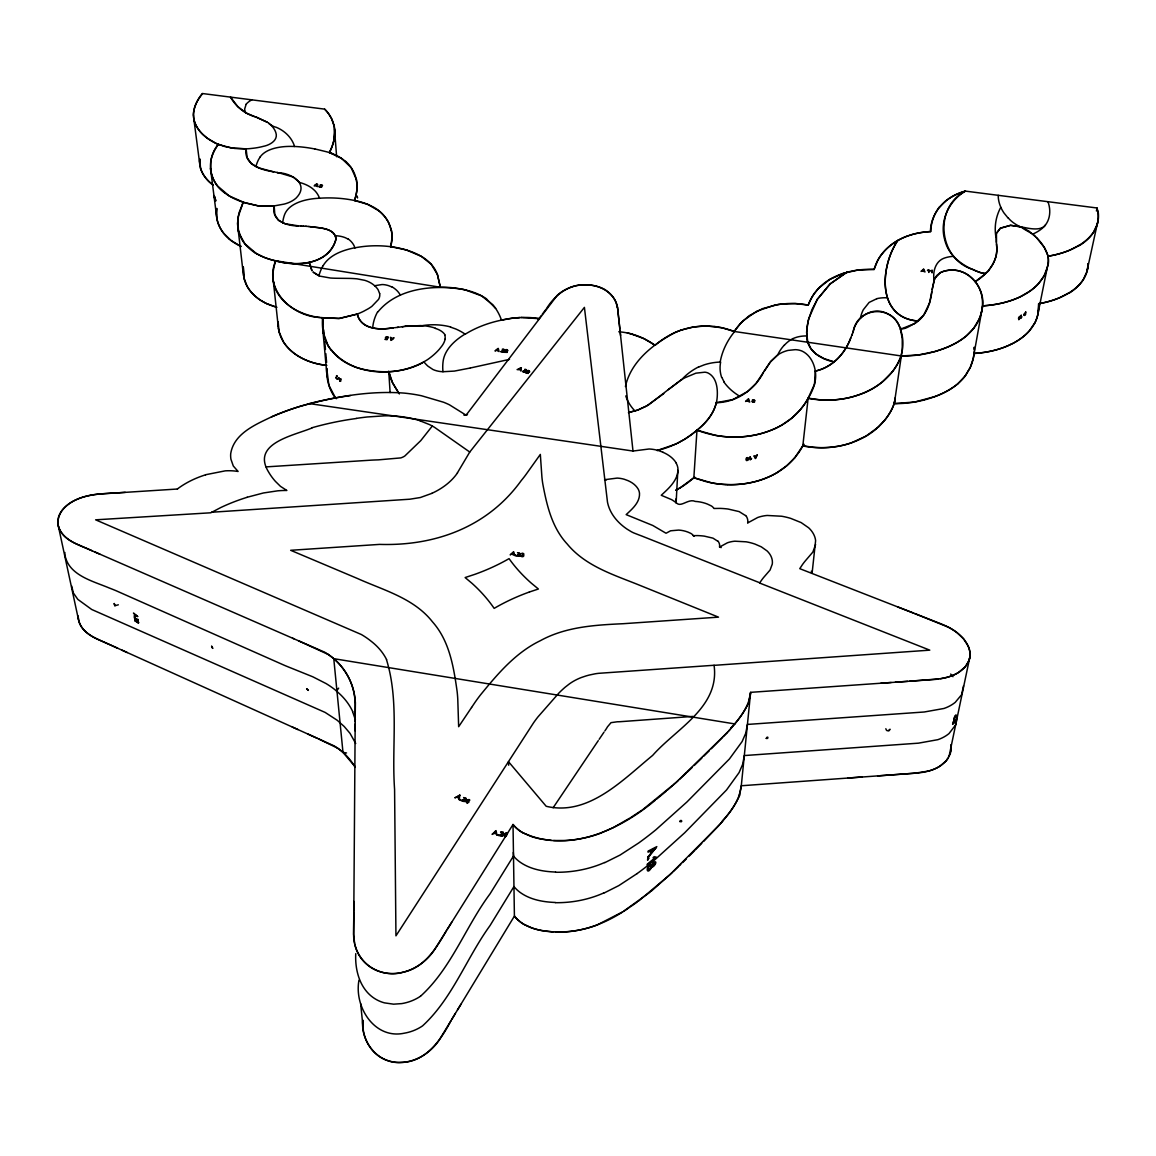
<?xml version="1.0" encoding="UTF-8"?>
<svg xmlns="http://www.w3.org/2000/svg" width="1156" height="1156" viewBox="0 0 1156 1156"><rect width="100%" height="100%" fill="white"/><g stroke="black" fill="none" stroke-linecap="round" stroke-linejoin="round"><path stroke-width="1.5" d="M138.417 622.419L134.862 620.555L138.373 623.127M353.808 911.838L353.591 934.221L354.632 943.426M355.195 721.676L355.326 702.472M78.189 615.946C78.594 634.008 98.939 639.47 112.349 645.828M353.823 910.538L353.895 901.434M355.123 730.823L355.181 723.959M355.759 953.657C354.82 970.895 360.325 990.533 376.264 999.521A34.449 29.276 -7.4 0 0 384.442 1002.859L393.604 1004.174L401.811 1003.596A41.674 35.345 -7.4 0 0 420.495 996.241M1018.407 318.276L1019.953 316.238M754.882 400.395L752.339 400.106M358.967 980.201C353.938 1006.977 374.587 1039.519 404.166 1033.218A40.995 35.114 -7.7 0 0 422.532 1025.907C452.444 998.509 466.46 958.049 490.057 925.537L513.958 886.551A37.425 30.851 0.2 0 0 519.795 892.172C529.997 899.7 542.973 902.027 555.386 902.475M212.747 648.256L211.765 646.262M676.144 502.629L677.936 468.44A26.444 18.669 2.6 0 0 676.029 462.877M812.104 573.116L815.616 540.632A31.068 22.383 6.1 0 0 808.694 527.83L801.166 522.599L790.747 518.394A55.069 39.94 5.9 0 0 781.687 516.241L767.165 515.46A31.313 22.556 5.8 0 0 757.686 517.498L747.802 522.873M314.779 148.98A90.862 56.658 -4.5 0 0 294.578 146.465C291.861 137.564 284.549 130.628 276.024 127.218C271.559 126.64 263.915 118.909 271.299 125.498A39.781 24.001 -4.9 0 1 275.764 132.391C278.683 140.281 269.738 145.136 263.351 146.35A44.26 26.516 -4.7 0 1 253.034 148.271L249.523 148.647A51.182 30.605 -4.7 0 1 246.098 148.849C243.555 164.802 261.444 170.019 273.625 171.796M909.05 235.477L911.578 234.682A63.681 40.417 7.2 0 1 930.436 231.576C930.725 211.577 946.778 195.639 965.433 191.116L1097.073 207.993A85.558 52.367 7.8 0 1 1097.738 211.114A78.637 48.104 7.9 0 1 1097.116 224.481L1093.634 231.923A77.828 47.569 7.9 0 1 1079.357 245.173M273.336 281.255C277.108 303.898 301.658 316.123 322.611 317.813L323.405 333.015L328.102 345.687M504.493 350.051C504.045 348.274 499.999 349.603 503.872 349.661M207.372 138.258L215.984 143.358L224.582 146.48L234.769 148.459L246.098 148.849L247.182 157.678L251.372 163.719L259.204 168.01L272.671 171.594M678.037 470.348C677.286 480.939 668.529 488.54 661.246 495.274L671.636 499.652A45.749 33.033 2.5 0 1 676.867 503.308C681.289 507.34 688.6 498.323 695.247 501.415A29.218 21.039 3.8 0 1 707.4 504.059L711.272 505.895A8.54 6.112 4 0 1 713.888 508.481L720.231 508.394A64.967 47.309 4.6 0 1 728.063 509.03L739.161 511.602L745.548 515.605M243.295 267.166L244.061 278.596M243.309 267.022L243.786 277.324L246.907 285.864A64.664 41.659 -4.4 0 0 260.432 300.213L262.152 301.21M965.52 375.599L970.26 367.406L973.135 358.938L982.658 305.863C984.999 286.529 966.633 266.212 946.663 270.591C944.495 270.981 942.357 271.617 940.406 272.643C940.868 272.339 944.654 270.779 946.273 270.663C954.986 268.943 964.538 271.198 971.098 277.353C985.866 289.91 985.736 313.348 973.916 328.001M1034.88 322.741L1029.259 330.992A81.065 51.977 7.6 0 1 1020.502 338.751C1007.02 348.216 990.432 352.378 974.176 353.433L974.306 351.886L974.176 353.433A113.476 74.779 6.2 0 1 970.433 367.102M199.8 159.196L200.508 168.068M278.249 172.735C291.139 173.024 309.562 183.732 296.615 197.531A21.559 13.381 -4.5 0 1 295.633 198.485A24.146 14.97 -4.6 0 1 284.231 204.077L274.174 205.913C270.692 221.764 288.74 226.619 300.95 225.94M210.652 169.73A77.062 47.179 -4.3 0 0 217.819 186.188L229.191 195.928L244.913 202.864L258.453 205.869L274.174 205.913L274.81 214.525L278.394 220.377L285.026 223.744L297.063 225.637M878.791 426.665C886.508 418.833 894.036 409.224 895.12 397.953M1018.768 317.914L1019.491 316.744M895.033 398.791L894.325 403.589A124.732 84.099 4.8 0 1 884.947 420.004L876.002 429.151A86.469 58.479 5.5 0 1 851.799 442.69A73.189 49.636 5.7 0 1 838.013 446.274L830.991 447.228A65.805 44.708 5.8 0 1 813.376 447.285L802.828 445.783A113.418 78.131 3.4 0 1 798.825 452.473M932.126 289.462L934.713 278.61L940.16 272.773L936.663 275.59L934.192 279.824L929.525 302.973L923.788 315.01L914.569 323.622L900.423 329.243C894.094 304.433 857.015 306.326 853.244 331.758M520.518 553.724C512.31 551.557 524.058 553.29 518.22 554.764M211.577 646.305L212.603 648.386M931.823 291.847C930.407 303.768 925.898 316.426 915.321 323.145C910.798 325.053 901.709 332.451 899.426 326.527C897.302 321.31 893.487 316.672 888.372 314.186C873.199 305.386 855.946 316.498 852.955 332.495M625.425 386.552C630.887 361.134 653.993 343.419 675.899 332.119M930.84 270.677L930.797 270.995A3.237 2.052 6.9 0 0 931.852 270.75L932.097 272.888L932.155 270.172A2.615 1.662 6.9 0 1 930.826 270.649M216.75 208.759L216.62 216.88M928.615 270.302L928.817 272.455L928.889 269.738A2.615 1.662 6.9 0 1 927.56 270.215L927.517 270.562A3.237 2.052 6.9 0 0 928.586 270.302M216.793 208.427C214.756 219.929 220.363 231.576 229.09 238.916M815.601 544.519L812.856 552.062L805.79 560.328A94.2 68.695 9.1 0 0 802.495 564.533L799.764 568.665L941.071 623.85C953.613 628.907 967.384 637.707 969.898 652.042A32.628 24.074 11 0 1 968.93 660.654L965.289 666.752L958.497 672.489A43.653 32.18 10.7 0 1 946.345 677.488L940.478 678.659M914.671 613.533L948.556 627.26A49.347 36.544 10.8 0 1 956.85 632.52L963.642 638.936L968.28 646.233A33.712 24.883 11 0 1 969.841 657.128C966.662 672.893 948.18 678.543 934.135 679.497L750.634 692.343L741.299 785.762C739.696 801.18 729.292 813.694 719.335 824.893M969.841 657.128L948.975 756.761M954.538 722.283L955.116 720.39L954.495 722.702A7.254 1.59 -63 0 0 952.631 724.35L952.717 723.931A6.922 1.517 -63.1 0 1 954.437 722.356M955.405 719.09L953.006 722.5L954.914 719.653M1011.052 344.315C1023.248 338.477 1034.736 328.477 1037.756 314.764L1047.322 267.253C1051.96 256.141 1042.394 243.194 1036.108 237.255M214.135 197.329L213.687 195.306M523.408 554.172L522.165 554.967M1018.624 319.172L1019.433 317.842M1096.423 211.013L1097.073 207.993M1087.175 270.302L1097.492 222.891M507.86 350.528C507.253 348.664 503.424 350.167 507.238 350.138M1037.756 314.764L1038.666 303.71A82.105 51.269 8 0 0 1069.054 292.844L1069.329 292.67A76.383 47.714 8.1 0 0 1083.389 279.362L1086.77 271.891A77.163 48.249 8.1 0 0 1087.897 263.698M401.19 248.598L400.048 248.323A63.811 41.587 -3.2 0 0 390.569 246.633C395.814 230.622 386.696 213.195 371.77 206.288A51.991 32.975 -3.7 0 0 354.487 200.494L367.594 204.323L378.503 210.623M1047.322 267.253L1044.114 275.836L1038.724 283.451A82.625 51.861 7.4 0 1 1029.837 291.196L1020.228 296.76A83.853 52.627 7.4 0 1 982.658 305.878A115.701 74.649 6 0 1 978.886 319.518L973.598 328.405L966.329 335.948A91.57 59.014 6.5 0 1 942.342 349.069L935.377 351.41M752.412 401.565L754.16 401.522L752.859 402.23M681.231 379.876A74.013 50.936 4.2 0 1 684.655 377.868L695.883 373.171L704.842 372.189A8.713 5.91 3.4 0 1 707.747 372.853C717.182 377.304 718.049 389.977 717.009 399.095A80.573 55.083 2 0 1 716.33 402.707C712.327 419.18 698.152 430.321 684.684 439.222M763.206 372.911C754.174 390.136 736.04 402.418 716.33 402.707C713.686 413.949 705.854 423.139 696.981 430.162L693.846 477.746L680.609 487.514M459.235 795.545L458.788 797.582L457.241 796.874L458.441 796.065A6.806 5.448 -3.2 0 0 459.279 795.415M843.186 273.408L857.68 270.099L874.095 269.435L877.592 260.678M322.538 185.437L320.067 185.119L321.874 185.003M739.392 794.764L741.299 785.762L916.636 773.075C928.21 772.15 940.955 768.494 947.949 758.524M748.669 701.446L750.634 692.343C749.29 706.461 739.956 718.107 730.982 728.453M651.796 866.971C646.088 877.52 645.308 864.168 651.912 864.876A3.251 1.243 -51.8 0 1 655.134 861.798A3.251 1.243 -51.8 0 1 654.99 864.616A3.251 1.243 -51.8 0 1 651.695 867.101M852.362 333.954L851.885 335.139L853.099 332.133M851.842 335.24L851.495 336.064M851.278 336.627C845.556 353.042 832.753 367.305 815.312 371.076L814.503 384.24L808.145 398.17A115.716 78.102 3.2 0 1 804.07 404.86L800.357 409.701M850.7 338C845.209 353.534 832.176 367.492 815.312 371.076C817.292 383.474 810.746 394.774 804.186 404.701M969.913 368.157L964.494 376.943M1044.359 275.359C1032.221 296.76 1005.677 304.259 982.658 305.863M907.431 236.041C895.091 240.52 883.704 249.002 877.534 260.794A109.271 69.562 7.9 0 0 874.109 269.435M877.722 260.461L878.835 258.482A91.107 58.002 7.6 0 1 883.126 252.528M764.102 371.408L770.864 361.308L777.67 354.964L770.04 362.334L756.082 383.416L747.629 391.508L732.976 399.528L716.33 402.707M323.102 265.721C329.677 254.652 343.115 250.101 355.094 247.702M759.969 582.87L642.129 536.153A142.101 107.132 1.1 0 0 639.34 535.098L633.82 532.945A31.776 22.831 2.7 0 1 631.234 531.673L627.246 529.246A61.543 43.914 3.1 0 1 607.478 502.08L584.416 307.38L469.755 452.039L457.4 472.862M451.88 1019.216L455.392 1013.422M451.172 1020.372C440.855 1040.039 425.928 1062.104 401.132 1062.451C378.301 1064.3 360.34 1041.859 362.796 1020.025C361.496 1036.657 370.469 1054.561 386.798 1060.225A34.059 29.507 -8.2 0 0 398.719 1062.48C415.134 1062.826 430.567 1053.145 439.453 1039.692L514.406 916.116L513.018 824.488A39.68 31.992 0.2 0 0 522.136 832.436M457.487 1009.954L460.984 1004.203M507.224 350.644L505.764 351.366M503.9 350.109L502.398 350.889M955.896 715.492L954.726 717.428L955.521 715.824A6.358 1.402 -63.1 0 0 955.969 715.362M513.307 852.463L513.495 856.018L490.101 893.747C465.55 926.736 451.331 968.367 420.509 996.241M447.242 929.41L451.678 922.329M446.505 930.594C436.332 948.021 424.671 967.673 403.271 972.182C383.113 978.279 359.357 965.722 354.935 944.727M377.68 312.192C397.418 287.685 434.367 284.564 463.296 289.462M897.764 240.506C880.034 266.458 876.335 317.943 918.196 321.036C876.262 317.972 880.193 266.371 897.764 240.506A68.103 43.249 7.2 0 1 905.119 236.922M520.388 554.056L518.842 554.981M714.09 326.44A58.335 39.304 3.4 0 1 734.205 331.497L740.88 323.03L749.03 315.848M599.155 739.32L603.996 732.153M553.132 807.755L598.273 740.635M526.125 370.426L524.246 371.004M529.173 371.567L527.28 372.145M529.665 371.741C529.824 369.689 525.373 370.628 529.202 371.163M338.65 688.138L336.613 691.071A95.861 74.287 -9.1 0 0 326.108 683.586L312.828 676.809L291.572 668.24A347.84 243.251 -1.7 0 1 284.535 665.379L115.86 590.629A356.713 267.441 -19.3 0 0 109.184 587.971C92.624 580.977 68.103 575.226 64.837 554.374A29.608 20.924 -10.9 0 1 64.909 552.51M604.891 730.881L606.206 728.945A54.404 42.31 0.5 0 0 607.449 726.878L611.018 722.659L617.304 721.778A45.301 34.882 2.4 0 0 620.208 721.691L693.022 716.417M798.55 452.849L795.169 457.299M260.187 156.927L258.496 159.687A84.2 51.948 -3.5 0 0 255.895 166.58M803.695 405.395L799.75 410.409M965.405 375.743L958.049 383.546M538.234 319.605L541.138 315.747M546.355 308.854C554.822 295.011 569.027 283.784 586.121 284.824A27.816 18.323 0.8 0 1 595.846 286.153C606.091 288.697 615.743 296.557 617.535 307.38L632.997 451.042L649.123 448.99A28.813 20.331 2.5 0 1 658.371 450.537L663.024 452.242M1045.443 224.958C1037.813 236.272 1004.651 218.123 1032.756 234.119A54.982 33.669 7.5 0 0 1040.169 229.957L1040.544 229.654A42.772 26.227 7.7 0 0 1045.457 224.958C1050.529 218.397 1050.79 209.236 1047.943 201.693M973.8 328.145C963.627 341.237 947.66 348.144 932.039 352.32M542.294 314.215L545.777 309.62M246.127 104.3L244.639 109.098A23.091 13.756 -4.3 0 0 245.997 112.927L254.667 116.597M432.301 426.029L420.784 440.609L404.831 455.984A14.031 9.812 -3.4 0 1 400.785 457.906L378.417 459.857A261.69 197.979 -4.9 0 0 371.553 460.131L266.01 466.894M526.601 370.643C526.688 368.417 522.396 369.515 526.168 370.021M964.379 377.087C954.336 389.24 939.279 395.901 924.381 399.933M891.825 372.362L882.765 381.523A88.203 58.436 5.3 0 1 858.113 395.063A74.678 49.621 5.5 0 1 844.053 398.661L836.886 399.615A67.135 44.679 5.6 0 1 818.91 399.673L808.145 398.17L802.828 445.783L794.562 458.022M939.9 206.722L944.871 201.708M794.822 457.733L786.658 465.839L776.803 472.79M799.995 410.12L791.687 418.226L781.644 425.191M722.673 821.15L720.188 823.968M727.774 731.95L731.257 728.164M730.39 729.118L728.656 731.011M655.582 848.215L651.478 852.839L651.623 850.252L654.036 848.995A16.719 6.459 -52 0 0 655.871 847.912M718.497 825.817L719.466 824.763M606.279 479.957L604.53 479.711L617.174 478.093A22.513 16.068 1.8 0 1 624.399 479.307L628.04 480.665A24.074 17.196 1.8 0 1 638.17 489.06A20.664 14.753 1.9 0 1 639.514 493.482C639.875 502.484 632.188 509.045 626.147 514.622L652.808 525.489L666.044 533.248L670.61 530.792L678.659 530.084A22.903 16.661 3.5 0 1 690.045 533.032A8.352 6.055 3.7 0 1 693.369 535.618M784.173 345.268L782.511 347.176A69.808 46.717 6.1 0 0 777.699 354.964A31.472 21.126 5.3 0 1 787.915 350.427L795.27 349.661A12.629 8.439 5.1 0 1 802.423 351.265C809.894 354.95 814.113 363.129 815.312 371.076M718.844 825.442L703.556 841.452M718.223 826.121L669.815 874.803L638.3 901.275M726.878 732.89L727.904 731.82M727.254 732.499L723.266 736.632M726.604 733.193L676 782.54L642.996 809.417M701.779 843.288L695.479 849.718M321.932 185.552L320.515 186.13A2.702 1.676 -3.8 0 0 319.215 186.665M722.356 737.557L711.287 748.727M694.568 850.643L689.092 856.148M709.408 750.591L703.773 756.168M686.332 858.894L682.604 862.564M701.88 758.033L694.236 765.474M679.8 865.295L680.74 864.385M678.861 866.205L673.153 871.667M692.3 767.338L687.43 771.977M672.2 872.563L651.233 891.218M686.447 772.902L679.497 779.361M878.647 426.81L865.988 436.13L851.77 442.647A68.132 46.269 5.8 0 1 802.77 445.941M678.485 780.271L673.428 784.852M672.402 785.762L667.229 790.299M504.218 350.47L502.296 351.323M507.542 350.976L505.62 351.814M663.746 393.618L646.262 406.218L637.303 410.236L628.416 412.591L638.141 409.918L648.386 405.034L669.021 389.052M668.356 389.63L681.231 379.876L669.353 388.777M666.174 791.195L661.94 794.779M660.871 795.66L656.55 799.186M694.684 477.052L693.846 477.746A103.26 71.86 1.5 0 1 681.361 487.081L678.601 488.699M650.192 892.071L624.023 910.928M655.452 800.068C620.035 830.051 567.668 854.27 522.18 832.392M1018.985 319.331L1019.867 318.276L1018.797 319.735M637.144 873.575L618.821 885.597L603.822 893.14M637.187 902.085L630.338 906.824M754.637 400.857C755.591 403.097 750.533 402.433 752.513 400.641M965.433 191.116C933.123 207.56 938.643 259.219 972.788 269.42C978.727 272.137 986.184 276.616 989.666 268.972C993.553 263.944 996.241 257.889 996.761 251.517C997.093 244.566 996.732 256.43 995.518 257.918C992.238 268.178 984.175 276.197 975.173 281.717L985.259 273.914C967.847 269.29 949.119 258.742 944.727 239.754C939.264 221.042 948.975 200.711 965.433 191.116A69.765 43.191 7.8 0 0 944.828 201.664M529.419 371.986L526.948 372.55M526.327 370.874L523.957 371.394M749.536 315.487L762.7 308.58L778.089 304.519M641.826 810.24L630.974 817.393M629.167 907.605C607.724 922.82 582.003 933.167 555.357 931.996M322.177 185.841L320.385 186.492M1069.054 292.844L1060.312 297.41A82.625 51.587 8 0 1 1038.666 303.71A89.46 57.395 7.5 0 1 1034.952 322.77M622.087 912.142L597.103 925.002A93.578 76.73 0.7 0 1 564.2 931.866C550.227 932.487 535.43 931.071 523.148 923.89A37.83 31.515 0.3 0 1 514.434 916.101A40.142 33.423 0.4 0 0 518.119 920.075L520.243 921.867A34.232 28.539 0.2 0 0 523.755 924.265L531.905 927.965A58.277 48.277 0.6 0 0 541.889 930.551L553.059 931.895M629.731 818.159L613.2 827.638L599.805 833.519A98.101 77.784 0.6 0 1 565.27 840.499L553.58 840.528M1079.401 245.202L1070.225 249.942A84.186 51.428 7.8 0 1 1048.203 256.213L1044.33 247.442L1036.585 237.731M684.121 439.555L677.43 443.21M680.407 487.644L675.783 490.231M754.102 400.713L753.062 400.626M776.586 472.92L772.728 475.029A77.813 53.855 4 0 1 770.084 476.315A74.316 51.471 4.1 0 1 731.156 484.696L727.702 484.624M753.076 399.962L754.203 400.092M781.427 425.321L777.497 427.431A79.403 53.855 3.9 0 1 774.795 428.717M678.384 488.815L676.014 490.101M846.683 272.354L830.138 283.914L817.364 299.274L830.138 283.914L846.683 272.354L840.152 274.478A69.866 45.474 6.4 0 0 822.812 284.347L818.78 288.09L829.762 279.434L842.97 273.481M678.803 442.531L684.236 439.497A105.355 71.86 1.5 0 0 696.967 430.148M678.11 442.878L675.407 444.179M792.973 338.65L794.042 338.173A23.236 15.461 5.3 0 1 794.996 337.783L797.25 337.061A25.938 17.268 5.3 0 1 806.7 335.934L806.888 327.697L808.781 318.435L817.321 299.332L811.859 309.837L808.015 321.382L806.585 332.307L807.726 341.743L810.905 348.693L815.876 353.967L823.953 358.548L834.271 361.929C821.165 359.53 806.787 350.889 806.7 335.905M676.737 443.557L670.292 446.375A79.027 54.202 1.9 0 1 657.331 450.464M500.851 834.95L503.308 833.592L503.25 832.118L500.562 832.06L502.889 832.681L501.14 834.242M698.903 366.943L704.047 364.906A43.581 29.666 3.9 0 1 720.361 362.045M674.54 332.726L672.864 333.506A94.994 64.49 4 0 0 655.177 345.283M674.96 444.395L657.07 450.522M571.382 287.121L569.157 287.945A40.547 26.79 0.9 0 0 557.192 295.401L466.085 415.177L449.511 404.846A73.319 51.24 -3.1 0 0 443.629 402.259L421.449 395.742A115.976 81.845 -3.8 0 0 404.109 393.098C369.096 390.425 333.94 396.913 300.314 406.291A205.811 149.081 -4.4 0 0 271.458 416.926C255.259 424.657 233.974 433.63 230.723 453.528A46.385 32.224 -6 0 0 230.94 459.25L233.295 465.998L238.093 471.475A39.983 28.163 -7.5 0 0 230.29 470.752A44.636 31.472 -7.6 0 0 225.247 470.853L205.551 474.74M431.968 493.337L420.336 497.528L409.874 499.204L211.505 512.253M674.902 332.552L676.824 331.743M604.819 862.636L620.05 855.064L638.676 842.984A369.906 277.975 -4.4 0 0 655.813 829.835L686.953 801.961L729.407 758.986L742.123 741.545L745.75 733.222L747.426 724.436L924.236 711.995L943.975 708.469A41.703 31.14 11.1 0 0 955.232 702.357L961.604 694.698L963.526 685.826M676.043 332.061L679.612 330.659M676.968 331.671L678.673 331.006M905.235 236.879L908.183 235.781M379.674 293.61A18.698 12.21 -3.5 0 1 378.532 299.404L371.871 306.354A47.627 30.966 -3.9 0 1 368.2 308.782L363.721 311.224A61.947 40.128 -4.1 0 1 357.276 314.071L338.708 318.536L320.703 317.582M391.003 328.131C378.59 330.081 360.773 329.041 357.276 314.071L339.806 318.42L322.611 317.813A123.432 81.801 -2 0 0 323.189 332.075L324.576 337.566A82.264 54.563 -2.8 0 0 327.914 345.384C348.895 376.957 397.563 378.72 427.474 359.675A76.628 50.763 -3.4 0 0 439.323 349.271L441.838 346.092A34.001 22.672 -2.7 0 0 445.161 339.127M678.991 330.891L680.552 330.327M907.561 235.997L913.124 234.249A63.826 40.503 7.2 0 1 930.436 231.561M679.916 330.544L681.216 330.096M680.855 330.211L682.459 329.677M138.272 622.694L135.252 621.003M681.809 329.894L693.109 327.076L704.582 326.021M135.382 620.729L137.68 621.596M311.889 428.009C293.335 435.682 250.996 443.427 268.611 472.053A93.578 65.141 -4.3 0 0 275.417 481.387L280.474 486.358L286.861 490.476A63.334 45.503 -6.6 0 0 277.642 490.838L263.409 492.976L247.182 497.253M520.894 555.545A1.459 1.069 -0.5 0 0 522.917 556.614A1.459 1.069 -0.5 0 0 523.263 554.793C525.763 552.712 518.668 553.189 523.365 553.854M934.973 351.525L918.745 354.906L901.391 355.976L734.233 331.469L721.893 327.769L708.195 326.064M114.863 605.758L118.331 604.805M876.84 298.696L869.124 302.424L863.286 309.765A66.947 43.581 7.3 0 0 860.483 318.218M923.962 400.034L922.286 400.453A83.102 54.809 6.8 0 1 894.325 403.646M931.606 352.421L929.901 352.84A84.735 54.737 6.5 0 1 901.391 356.034A127.203 84.012 4.6 0 1 891.883 372.391M374.66 285.734L381.914 284.564A9.999 6.531 -3.1 0 1 383.937 284.651L384.832 284.766A21.111 13.829 -3.2 0 1 388.691 285.691L391.682 286.89M465.218 334.2A94.185 64.187 -0.3 0 1 501.531 320.125L513.163 318.088M470.376 367.984L509.507 359.372M469.827 368.099L454.38 371.09L442.921 371.726A19.927 13.439 -2.1 0 1 432.965 369.515L427.98 366.192A45.315 30.417 -1.6 0 1 423.992 361.929C404.528 373.258 380.093 373.952 358.721 368.2M774.52 305.17L756.761 311.195L743.149 320.732A105.947 70.718 5.8 0 0 734.277 331.483M888.921 730.852C892.345 725.78 887.331 734.465 885.828 728.728M387.173 338.347L386.075 337.538L387.694 337.249M775.315 305.011L781.355 304.071M462.819 800.342L465.637 799.649L466.114 798.247L463.614 797.568L465.579 798.695L463.354 799.75M778.263 304.49L786.774 303.594M467.486 414.57L463.874 415.091M465.174 414.917L467.067 414.643M356.323 418.385L358.476 418.082A217.819 159.889 -4.1 0 1 367.131 416.984L384.515 415.828A83.926 59.259 -3.8 0 1 420.264 420.77M402.649 326.686L397.216 327.408M398.387 327.249L395.106 327.668M402.259 326.729L403.415 326.584M403.039 326.628L404.961 326.382M404.571 326.44L405.727 326.295M938.47 678.948L909.743 681.187M405.351 326.339L424.989 325.876A39.521 26.545 -2.6 0 1 433.775 327.668L435.537 328.261M394.138 327.784L391.407 328.102M406.117 326.252L421.391 325.559M781.528 304.042L795.328 303.566L808.203 305.083A58.999 39.16 5 0 0 787.106 303.58M393.17 327.899L392.187 328.015M513.495 318.045L518.798 317.597M390.612 328.174C378.128 330.067 360.715 328.824 357.276 314.071M274.174 205.913L257.961 205.826L243.208 202.228A65.719 40.272 -4.4 0 1 224.423 192.662M356.424 179.642L357.074 185.943A105.803 65.459 -5 0 1 354.444 200.479A86.527 55.358 -4 0 0 319.547 198.225C306.571 198.731 287.96 202.806 284.116 215.97A88.347 55.922 -3.1 0 0 282.656 222.906M907.677 681.332L895.336 682.213M848.042 778.031L861.827 777.034M877.592 775.907L914.96 773.191L928.311 771.095A41.732 31.877 11.7 0 0 939.973 766.153L946.302 760.677L950.015 754.435A31.198 23.828 12 0 0 950.998 745.909M714.09 665.264L598.765 673.312A44.376 34.449 2.1 0 0 595.167 673.804L589.285 675.046A76.527 59.924 2.5 0 0 585.846 676L581.367 677.503A51.341 39.94 2.1 0 0 569.373 683.918L565.067 687.271A126.481 99.676 4.2 0 0 558.825 693.123L537.93 716.937A158.011 125.802 4.8 0 0 533.552 722.832L395.944 935.84L394.586 789.418C391.479 746.487 399.384 701.389 386.494 659.7M880.901 683.225L891.204 682.502M118.548 492.788L125.253 492.355M177.475 489.017L100.312 493.959C83.333 495.071 58.494 502.672 57.843 523.162C60.025 540.054 79.099 544.707 92.133 550.791M117.204 492.875C97.913 493.872 75.415 494.277 61.99 510.446A30.952 21.603 -10.6 0 0 58.248 518.134L57.973 524.39L78.825 621.206C81.296 629.5 88.737 635.15 96.324 638.589L334.229 745.938A74.461 58.869 -9.1 0 1 342.985 752.383A73.666 58.219 -9.1 0 1 344.344 753.582L345.63 754.839A93.087 73.695 -9.8 0 1 355.326 767.411M518.972 317.582L519.954 317.524M522.107 317.452L512.498 318.16A72.481 49.087 -0.4 0 0 501.531 320.125M521.11 317.481L539.404 318.695M246.098 148.849L231.258 147.954L218.311 144.413A64.88 38.712 -4.5 0 1 210.002 140.064M704.914 326.021L707.877 326.05M731.546 437.026L735.072 437.069A75.834 51.471 3.9 0 0 774.722 428.659M731.3 437.026L728.555 436.91M727.456 484.61L725.982 484.552M294.563 146.523C283.567 145.858 268.524 147.636 261.531 155.265A30.229 18.525 -4.3 0 0 260.187 156.927M555.588 872.043C543.002 871.581 529.824 869.269 519.434 861.668A38.018 31.01 0.2 0 1 513.495 856.018M725.737 484.552L723.786 484.436A70.184 48.668 4.1 0 1 712.154 482.977L693.846 477.746L706.099 481.662M520.648 555.53L522.541 556.354L522.425 554.996M728.294 436.896L727.558 436.852A71.614 48.668 4 0 1 715.665 435.393L696.981 430.162C724.234 440.58 756.342 439.54 781.918 425.032A91.599 61.99 3.7 0 0 799.649 410.38M303.508 226.114L300.719 225.926M303.277 226.099L306.253 226.316M305.805 226.273L307.857 226.431M746.718 460.666C751.732 458.889 745.085 455.016 746.198 460.305M298.436 225.752L297.294 225.666M308.088 226.46L309.23 226.547M308.782 226.518C317.423 227.876 336.121 227.299 335.89 239.899C325.804 270.273 284.723 266.501 260.938 255.982M551.224 840.369L541.788 839.169A61.123 48.986 0.5 0 1 531.37 836.554L522.83 832.768A35.908 28.972 0.1 0 1 519.145 830.34L516.905 828.52A42.107 33.929 0.3 0 1 513.018 824.488L434.15 950.304C424.613 964.205 408.343 973.916 391.248 973.554A35.793 30.099 -7.1 0 1 378.706 971.271C363.88 966.257 353.953 951.215 353.635 935.796L355.326 702.183C354.43 685.537 346.54 669.396 333.737 658.674A56.283 42.873 -7.7 0 0 327.943 654.31M310.155 226.634C318.637 228.122 333.968 227.443 336.006 238.411C330.732 264.348 296.601 267.238 275.692 260.765A56.109 35.417 -4.4 0 1 264.406 257.47L256.488 253.641L260.635 255.837M714.09 326.483L703.932 326.035A56.716 38.206 3.4 0 0 682.502 329.735M390.569 246.647L405.294 249.71M340.76 157.91L339.517 157.158A54.693 33.827 -4.1 0 0 332.075 153.531L329.446 152.563A111.655 67.236 -5.1 0 0 333.766 140.786L334.532 129.602A83.998 50.662 -4.7 0 0 331.512 118.49L328.506 113.606A71.773 43.292 -4.5 0 0 324.619 109.126L202.343 93.52C196 101.179 191.304 111.959 194.584 121.886A67.742 40.402 -4.5 0 0 203.167 134.732L207.256 138.171M501.776 351.569L503.915 351.872L500.924 351.814M505.143 352.045L507.282 352.349L504.291 352.291M319.764 317.466C292.208 316.368 263.221 289.419 275.692 260.765L440.349 287.252A67.424 44.925 -2.1 0 1 460.305 288.884L464.177 289.65M632.997 451.042L309.678 403.632A208.066 150.8 -4.4 0 0 271.443 416.897M319.894 186.708L321.773 186.997L319.085 186.896M517.556 555.574L519.868 555.935L516.631 555.863M734.869 723.945L333.737 658.674A77.958 59.548 -8.3 0 0 324.59 652.157L76.556 543.999C68.782 540.575 60.993 534.997 58.436 526.515M346.54 752.975L342.985 752.383A53.768 42.411 -8.5 0 0 337.436 748.062M500.273 835.297L502.715 836.25L499.248 835.644M137.622 620.367L135.917 618.894M137.073 616.018L135.411 615.758L135.209 614.703L136.336 615.498A6.141 3.02 40.8 0 0 137.188 616.047M314.808 148.922L326.845 151.841A84.822 52.858 -4.4 0 1 332.075 153.531M277.281 172.533L273.047 171.666M277.093 172.504L277.859 172.649M277.483 172.576L278.639 172.808M279.593 173.01L293.292 177.085L299.664 182.489A37.122 23.163 -4.5 0 1 312.279 188.399L314.663 190.523A38.191 23.828 -4.5 0 1 315.964 191.968L316.556 192.72A48.798 30.475 -4.7 0 1 319.518 198.153M628.243 333.159L627.289 332.957L630.136 333.593M463.585 289.52L465.059 289.853M628.402 333.188L632.014 334.098M464.466 289.723L468.845 290.835M707.067 481.908C730.447 487.413 756.168 484.826 777.078 472.631A89.778 62.005 3.8 0 0 794.475 457.978M465.348 289.925L481.488 295.835L492.731 304.678A68.305 45.416 -2.2 0 1 495.621 308.406A96.02 63.999 -2.7 0 1 501.473 320.154M630.295 333.636L643.733 338.52L655.062 345.239M401.565 248.685L403.083 249.089M387.549 338.202L386.971 339.705L384.905 339.358L387.26 338.592A1.445 0.968 -3.2 0 1 385.497 337.884A1.445 0.968 -3.2 0 1 386.884 336.743A1.445 0.968 -3.2 0 1 388.358 337.754L387.809 337.465M276.804 307.265L266.848 303.681M403.589 249.219L406.262 249.999M632.159 334.142L633.864 334.633M469.134 290.922L469.423 290.994A52.959 35.171 -1.9 0 1 486.488 298.84M694.351 536.023L693.181 535.676L697.212 535.589A49.997 36.703 4.2 0 1 704.293 536.124L712.963 538.147L717.919 541.311M450.508 327.119L455.695 328.954A53.364 35.966 -2.4 0 1 465.03 334.098C455.002 340.095 444.771 349.444 443.153 361.062A95.052 64.36 -0.1 0 0 442.979 371.712M405.424 249.739L406.811 250.173M406.406 250.043C419.064 253.8 432.286 260.967 437.214 274.001M406.955 250.216L421.391 256.401L431.231 264.262L437.445 274.579L440.349 287.252L437.445 274.579M634.182 334.734L636.913 335.659A69.952 47.569 1.3 0 1 654.975 345.297M721.228 547.583L719.61 547.048L727.384 542.8A24.406 17.774 5.1 0 1 734.826 541.196L746.169 541.817A42.671 31.241 5.2 0 1 754.94 544.071L761.313 546.846L767.122 550.964A24.377 17.759 5.4 0 1 772.28 564.099L770.069 570.038L765.055 575.832A74.605 54.939 7.8 0 0 761.125 580.803L759.651 583.043L929.785 650.149L714.076 665.35C719.841 707.299 676.433 728.396 652.649 755.403C622.752 779.838 588.476 816.411 546.196 806.281L508.481 761.674L508.669 765.229M420.192 420.885L429.483 424.584A58.103 40.778 -3.4 0 1 434.54 427.344L469.755 452.039M329.446 152.563L341.569 158.43M256.011 117.074C245.231 114.141 235.954 106.872 230.521 97.118L237.833 106.67L245.982 112.927M256.227 117.146L267.527 122.348L256.675 117.305M523.35 371.538L525.272 372.261L522.425 371.611M526.399 372.68L528.321 373.402L525.474 372.752M897.735 606.929L912.792 612.796M1021.615 227.053L1028.898 231.07L1035.704 236.85M94.344 551.759L99.893 554.172M292.598 638.213L293.797 638.733M298.537 640.8L327.928 654.325M318.391 738.8L337.422 748.077M462.154 800.544L464.409 801.556L461.056 800.631M113.418 646.305L117.666 648.227M121.944 650.149L127.276 652.562M292.251 726.994L297.916 729.552M308.146 734.161L317.25 738.294M266.545 303.537L264.449 302.496M264.305 302.424L262.296 301.297M348.014 239.075L345.442 237.76A22.282 14.248 -3.9 0 0 335.442 235.708M255.086 252.774L256.415 253.598L244.884 243.8L238.916 233.035M340.962 158.04L342.349 158.964M209.814 139.934C201.332 134.515 193.601 125.787 193.5 115.195M137.709 621.263L138.821 622.679M341.757 158.56L351.121 167.591L356.38 179.44M342.537 159.109L345.586 161.508M486.387 298.898L495.635 308.392M213.239 185.206L209.178 181.752A66.542 40.59 -4.6 0 1 200.711 168.834L200.537 168.169M212.921 184.96C206.173 179.903 199.583 171.42 199.656 162.115M224.437 192.662C208.615 181.954 205.985 158.733 218.311 144.413A89.099 54.635 -4.1 0 0 210.724 161.378L210.58 169.47M229.206 239.017L230.261 239.884A64.519 40.431 -4.6 0 0 241.142 246.503L230.983 240.448L223.758 233.396A75.66 47.367 -4.4 0 1 216.663 216.88M1032.756 234.119L1035.458 236.604M136.567 620.035C139.746 622.578 136.553 616.712 137.969 620.093M136.697 619.775L135.252 618.547M1008.234 218.224L1003.957 212.935A66.094 40.055 8.4 0 1 1000.865 207.358A69.244 41.948 8.5 0 1 998.22 195.321M950.68 674.049L952.992 676.694M399.355 393.965L392.722 383.257L388.748 371.408L390.107 392.549M335.688 398.3L328.839 385.136L326.7 368.215A121.048 81.888 -2 0 0 327.466 379.616L328.824 385.107M398.791 393.271L392.072 381.812A117.652 79.388 -0.8 0 1 388.763 371.408M283.971 342.725C293.494 356.756 310.487 363.663 326.859 365.339C306.109 363.707 282.021 351.034 278.466 328.723M356.958 195.884L357.406 197.084M354.719 766.284L342.985 752.383L333.766 658.645A77.12 58.898 -8.3 0 1 335.153 659.888L336.497 661.16A97.48 74.576 -8.9 0 1 355.051 702.487M724.147 381.971L721.821 377.42M283.523 342.046L279.087 331.888L278.134 321.671A99.936 66.08 -3.3 0 0 278.307 328.738M328.188 345.846L329.503 347.956A69.216 45.951 -3 0 0 331.078 350.138M114.256 603.548L114.617 604.574M755.446 457.559L755.099 456.793L756.501 456.432L755.995 457.415A5.766 3.641 -30.5 0 0 755.677 458.137L755.46 457.603M214.077 197.662L214.395 196.144L215.637 201.202L214.669 196.766M355.716 743.481L350.037 733.366L344.185 726.474L337.22 720.275L325.125 712.414L91.743 609.501L77.842 599.4L73.392 593.028L71.629 585.933M352.594 711.648L355.398 719.798M238.83 232.761L238.439 231.373M340.081 380.945L339.503 379.154L340.225 380.541A5.578 2.428 58.6 0 0 340.124 381.061M114.487 604.761L114.863 605.701L114.213 603.548M244.104 278.726C247.326 291.182 258.005 300.343 269.651 304.895A55.069 35.518 -4.5 0 0 276.544 307.193M333.795 125.021L331.627 118.837A71.34 43.018 -4.5 0 0 324.619 109.126M238.396 231.243L237.977 217.342L243.208 202.228L238.859 213.268L237.471 223.585L243.468 275.518M356.279 179.007L356.987 183.804M379.659 293.61L378.142 289.809A30.779 20.129 -3.7 0 0 373.504 284.795L373.244 284.578A30.822 20.158 -3.7 0 0 372.391 283.957L371.235 283.206A27.05 17.672 -3.7 0 0 368.807 281.891A26.053 17.022 -3.7 0 0 364.718 280.33L357.161 278.856A69.187 45.749 -4 0 0 348.418 278.394L336.945 278.278A81.238 51.413 -3.6 0 1 330.399 278.018L319.591 276.082L313.03 272.065L318.911 275.836A88.651 57.713 -2.6 0 1 322.986 265.707M391.306 230.261L388.835 222.992A62.641 39.795 -3.9 0 0 378.532 210.609M357.45 197.257L357.536 197.994M134.819 618.099L135.108 619.645L134.255 617.362M617.477 307.077L619.818 328.564M237.804 228.18L241.286 238.497A65.892 41.529 -4.2 0 0 255.028 252.817M497.86 348.78L498.135 350.167L496.661 349.95L497.383 349.213A5.693 3.829 -1.1 0 0 497.846 348.635M934.077 280.128C932.632 271.992 935.32 261.661 943.643 258.352A26.111 16.545 7.4 0 1 953.527 256.329M193.789 118.663L199.959 165.611M210.464 168.241L216.475 215.377M996.327 242.225L996.371 233.353L1000.561 228.079L1010.575 225.319L1021.268 226.923L1010.575 225.319L1000.157 228.324L996.327 233.541L996.443 243.136M620.006 330.298L620.57 335.515M273.062 278.654L278.191 326.122M1024.361 315.386L1025.097 313.623L1024.649 314.692A5.491 2.182 -56.9 0 0 1024.361 315.472M360.643 1003.625L363.36 1030.386M322.611 317.813L323.145 323.853M323.694 329.865L324.229 335.847M324.764 341.8L325.443 349.488M325.819 353.62L326.599 362.42M322.799 329.272L327.061 376.813M78.189 616.986L78.377 619.096M957.11 715.694L955.954 724.494L949.018 733.569A41.081 31.039 11.4 0 1 937.906 739.667L918.456 743.163L744.32 755.562L742.658 764.318L739.074 772.613L726.532 789.967L684.699 832.768L654.036 860.498A364.458 277.18 -4.5 0 1 637.158 873.575M334.46 128.908L336.642 156.754M676.13 502.918L676.029 501.025A26.068 18.655 2.6 0 0 675.668 499.146M974.363 349.56L974.233 347.234L974.363 350.34M273.177 281.269A101.873 65.935 -3.2 0 1 275.865 260.779M461.316 800.299A3.54 2.847 -3 0 1 463.209 799.909M499.363 835.253A3.584 2.919 -1.6 0 1 501.068 834.43M516.732 555.545A3.222 2.37 -0.6 0 1 518.264 554.88M504.406 352.031A2.962 1.994 -0.8 0 1 505.793 351.467M501.025 351.554A2.962 1.994 -0.8 0 1 502.427 350.99M525.677 372.507A2.991 2.037 -0.4 0 1 527.266 372.232M522.642 371.365A2.991 2.023 -0.4 0 1 524.232 371.09M134.616 617.535A3.165 1.546 40.7 0 1 135.743 618.807M336.353 398.69A60.993 41.385 -3.2 0 1 335.543 397.577M335.226 397.693A67.872 45.994 -3.1 0 1 333.578 395.366L332.119 392.924A80.66 54.621 -2.9 0 1 328.839 385.107M199.497 161.898A75.472 46.096 -4.4 0 1 199.757 158.936M1010.994 344.271A82.264 52.757 7.6 0 1 974.176 353.461M958.136 383.59A89.807 59.115 6.7 0 1 934.496 396.681L914.714 402.013L894.325 403.589L902.272 349.502L902.244 338.318L900.423 329.243C911.203 359.155 885.048 386.928 858.084 395.034A69.519 46.24 5.6 0 1 808.102 398.329M1088.186 264.16A74.923 46.832 8.2 0 1 1069.329 293.017M386.624 659.657A75.357 57.439 -6.9 0 0 371.192 641.277A91.338 69.736 -7.4 0 0 361.38 634.528L95.616 519.824L210.811 512.787L220.753 507.556A159.008 117.435 -6.7 0 1 247.196 497.282M336.526 691.129A83.507 64.635 -8.8 0 1 352.725 711.619M634.962 410.972A62.265 42.425 3 0 1 625.786 395.93M681.448 379.963A72.293 49.477 4.3 0 1 698.744 366.813M720.174 362.03A135.541 90.891 6.4 0 1 734.566 331.599M721.619 377.362A63.594 42.743 4.9 0 1 720.65 362.088M739.97 396.407A59.259 39.795 4.8 0 1 723.959 382.029M784.303 345.326A39.998 26.689 5.6 0 1 792.872 338.578M846.698 272.368A62.467 40.59 6.3 0 1 874.095 269.406M876.812 298.653A26.342 17.138 6.5 0 1 886.782 297.8M883.184 252.543A82.668 52.598 7.5 0 1 897.721 240.477M995.966 237.37A120.759 73.897 9.5 0 1 1000.764 207.329M1020.575 226.908A34.088 20.808 8.1 0 1 1008.451 218.166M1079.126 245.375A83.434 50.965 7.8 0 1 1048.174 256.184A91.18 57.265 7.2 0 1 1044.504 275.244M421.463 325.79A47.642 32.079 -2.3 0 1 450.609 326.946M372.709 327.871A79.677 53.017 -1.8 0 1 377.434 312.149M435.422 328.449A19.334 12.918 -2.4 0 1 445.046 334.835M444.684 334.951A14.999 10.014 -2.3 0 1 444.988 339.113M391.855 286.746A31.819 20.88 -3.4 0 1 400.395 295.3M355.123 247.789A73.623 48.104 -3.3 0 1 390.54 246.69M391.45 230.246A94.272 59.866 -4.4 0 1 390.425 246.633M348.216 238.96A31.154 19.927 -4 0 1 354.849 247.731M357.074 183.79A103.549 64.086 -4.9 0 1 354.415 200.479M246.084 104.286A20.822 12.413 -4.4 0 1 251.82 99.864M177.403 488.959A76.802 54.664 -7.6 0 1 205.595 474.827M309.635 403.531A279.073 206.476 -4.2 0 1 350.528 395.554M745.808 515.518A16.415 11.777 4.7 0 1 747.686 522.844M662.966 452.314A30.807 21.762 2.5 0 1 676.13 462.848M1098.07 211.114A76.282 46.645 7.9 0 1 1079.401 245.563M930.797 231.59A105.745 65.459 8.4 0 1 939.611 206.621M618.778 331.772A49.405 33.408 1.5 0 1 627.405 332.971M193.341 114.979A76.831 45.879 -4.3 0 1 202.661 93.593M334.055 124.993A103.953 62.641 -5 0 1 329.258 152.534M571.353 287.093A29.651 19.536 0.8 0 1 605.007 289.636A40.937 27.036 0.6 0 1 617.058 307.091M358.678 368.273A62.207 41.341 -3.1 0 1 331.411 350.022M522.772 317.495A55.329 37.281 -0.4 0 1 539.447 318.666M345.63 161.334A68.999 42.743 -4.4 0 1 356.062 179.036M457.487 472.891A67.597 47.353 -3.4 0 1 431.939 493.309M603.707 892.967A97.292 78.883 0.6 0 1 555.386 902.692M811.324 571.194A30.605 22.34 6.3 0 1 811.642 573.13M718.122 541.239A12.817 9.306 4.2 0 1 719.523 547.034M311.788 427.807A237.009 174.961 -4.2 0 1 356.351 418.501M604.704 862.477A98.838 79.229 0.6 0 1 555.588 872.26M749.204 701.62A133.229 101.685 2.5 0 1 730.881 727.933M739.898 794.923A127.304 100.644 2.8 0 1 722.327 820.933M950.824 744.782A32.224 24.623 12 0 1 950.911 750.952M316.657 184.238L316.744 185.451L315.444 185.249L316.166 184.628A5.202 3.222 -3.9 0 0 316.657 184.151M306.658 688.803L308.363 690.421L306.672 688.716M746.588 459.481C749.233 462.024 747.441 454.25 746.588 459.481M679.699 821.526C683.182 823.086 681.52 818.361 679.728 821.41M647.374 864.182L647.317 865.107L656.247 857.058A7.962 3.049 -52 0 1 654.253 856.625L653.097 857.608A9.826 3.757 -52 0 0 654.31 858.359L647.374 864.182M647.649 859.197L647.591 860.266L648.892 858.157L647.649 859.197M647.765 857.102L647.692 858.258L656.825 846.611L648.082 851.119L648.025 852.189L650.684 850.773L650.51 853.966L647.765 857.102M766.24 738.467C769.26 739.204 767.627 735.072 766.269 738.352M750.215 456.765L750.244 459.871A2.76 1.748 -30.4 0 1 751.53 458.788L751.545 458.383A3.41 2.167 -30.4 0 0 750.49 459.12L750.215 456.765M459.9 795.169L459.105 799.75L458.686 798.059L456.779 797.207L454.814 797.813L459.9 795.169M521.342 367.724L520.764 370.975L520.373 369.776L517.108 369.602L521.342 367.724M1021.21 315.285L1020.791 318.319A2.644 1.055 -56.8 0 1 1021.731 316.99L1021.803 316.585A3.251 1.3 -56.8 0 0 1021.051 317.524L1021.21 315.285M953.483 720.072L953.483 720.072M953.657 719.22C958.83 712.053 954.553 716.243 954.712 716.59L953.657 719.22M520.648 368.547L520.446 369.429L519.131 368.937L520.128 368.359A5.751 3.887 -0.6 0 0 520.836 367.897L520.648 368.547M506.386 835.802L505.475 836.727L505.75 835.701C499.248 836.395 510.663 828.852 506.516 835.326L506.386 835.802M506.4 833.288L505.88 835.21L504.233 834.935L506.4 833.288M497.817 834.777L498.38 835.499L497.817 834.777M515.345 555.155L515.851 555.747L515.345 555.155M340.745 378.893L340.514 379.63L339.358 378.72C337.162 373.894 341.468 386.393 340.745 378.893M499.753 351.222L499.753 351.222M1025.748 312.033L1024.158 313.999C1022.453 314.605 1026.369 317.033 1025.748 312.033M389.413 337.133L389.413 337.133M757.223 454.973L754.955 456.49L753.943 455.811L755.345 458.556L757.223 454.973M803.796 444.251L802.828 445.783L803.796 444.251M471.561 707.486L458.657 726.705L457.776 699.351A203.023 155.54 -9 0 0 457.082 691.158C453.629 666.868 449.453 640.915 432.532 621.899C413.978 598.216 383.864 590.355 357.637 578.578L290.662 550.299L379.645 544.389C435.35 546.152 487.846 526.919 521.212 480.607A179.57 123.837 -3.9 0 0 525.966 474.538L540.329 454.409L541.904 476.922A183.847 129.443 4.3 0 0 542.785 483.829C546.759 505.186 551.932 527.627 567.22 544.014C584.979 565.587 612.275 574.33 637.274 584.3L718.497 617.145L623.229 623.705C594.964 625.02 565.674 626.74 540.3 640.713C515.518 652.649 497.485 674.092 480.434 694.973A206.953 164.701 4.2 0 0 475.116 702.198L471.561 707.486M814.445 293.364L813.68 294.477A113.823 74.244 7.2 0 0 808.232 305.097A111.872 72.972 7.1 0 1 814.301 293.523L817.278 289.737A80.689 52.569 6.6 0 1 818.087 288.827L818.708 288.162L814.445 293.364M468.628 802.293L467.067 803.333L467.14 802.192C460.868 801.108 474.336 797.033 468.007 802.018L468.628 802.293M468.642 800.082L467.443 801.773L466.013 801.122L468.642 800.082M460.045 799.475L460.305 800.284L460.045 799.475M493.757 833.346L492.095 834.415L496.025 830.615L496.993 835.268L495.953 833.722L493.757 833.346M922.228 270.764L921.057 271.429L923.673 269.045L925.002 271.949L922.228 270.764M494.956 831.843L494.089 832.927L495.866 833.23L495.534 831.15A6.893 5.607 -2 0 1 494.956 831.843M922.979 269.81L922.43 270.49L923.861 270.677L923.355 269.377A5.448 3.468 6.7 0 1 922.979 269.81M746.892 400.742L745.591 401.479L748.568 398.82L749.709 402.071L746.892 400.742M521.544 370.787L521.544 370.787M747.759 399.687L747.123 400.438L748.626 400.655L748.207 399.268A5.722 3.902 4.3 0 1 747.759 399.687M511.689 553.999L510.186 554.866L513.712 551.788L514.608 555.545L511.689 553.999M512.744 552.785L511.978 553.652L513.567 553.897L513.264 552.265A6.199 4.537 -0.9 0 1 512.744 552.785M496.401 350.239L495.014 350.976L498.265 348.375L499.074 351.554L496.401 350.239M393.82 337.87L392.997 338.636L390.511 337.321L391.003 340.413L393.82 337.87M392.708 338.91L391.942 339.618A5.578 3.728 -3 0 0 391.436 340.167L391.292 338.679L392.708 338.91M315.154 185.48C311.542 187.908 319.331 180.264 317.438 186.636L315.154 185.48M529.39 592.002L528.798 592.219A198.037 154.918 2.5 0 0 494.161 608.374A195.133 148.662 -6.8 0 0 471.98 583.318L465.117 577.552L474.755 574.373A178.226 125.18 -3.3 0 0 509.059 558.637A181.319 129.515 3.1 0 0 531.384 583.216L538.407 589.011L529.39 592.002M137.636 616.466L134.009 616.018L135.021 615.7L134.775 614.4L133.446 613.085L137.636 616.466M336.916 375.917L336.569 375.642A6.401 2.774 58.8 0 1 335.746 377.636L337.566 379.341L336.194 377.925A6.098 2.644 58.8 0 0 336.902 375.902M338.202 376.914L338.202 376.914M311.947 270.649L309.244 262.412L311.874 270.533M215.493 199.569L215.146 198.774L215.493 200.595A5.188 0.737 76.3 0 1 215.493 200.205L215.493 199.569M996.515 243.743L996.877 248.8L996.515 243.743M649.383 869.457A2.659 1.012 -51.8 0 0 651.261 865.757A2.659 1.012 -51.8 0 0 648.126 868.243A2.659 1.012 -51.8 0 0 649.383 869.457M653.487 865.685A2.081 0.795 -51.8 0 0 654.961 862.781A2.081 0.795 -51.8 0 0 652.49 864.731A2.081 0.795 -51.8 0 0 653.487 865.685"/></g></svg>
